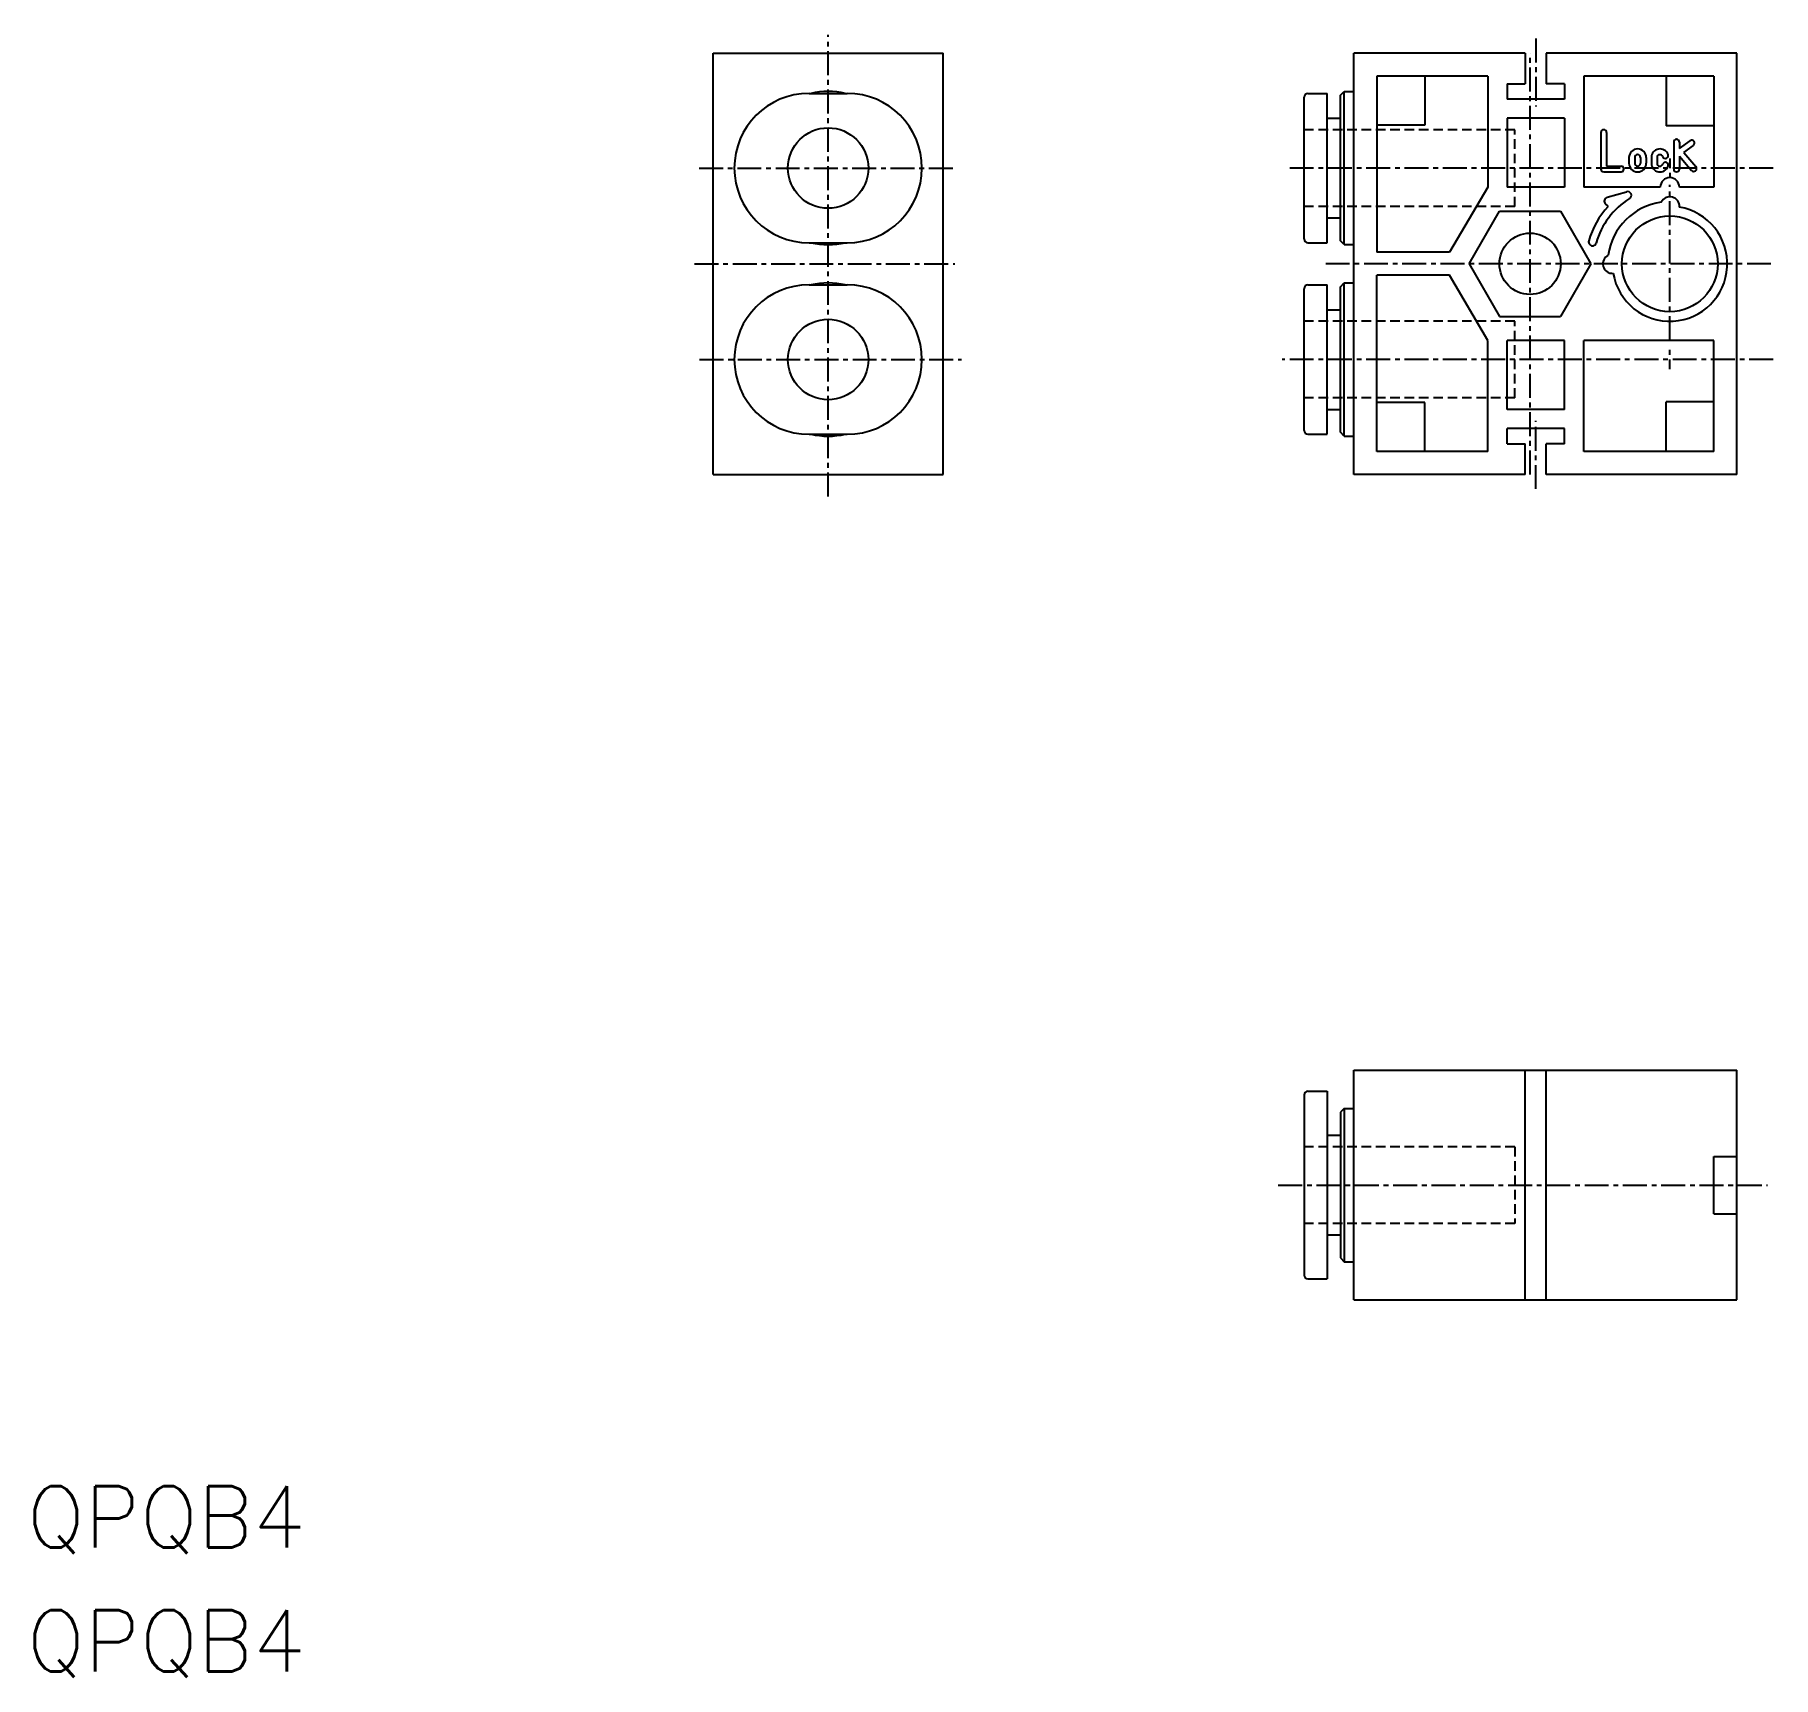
# Model space of a CAD drawing. Extents: x -3.3 to 87.5, y -20.2 to 65.6.
import ezdxf

# ---------------------------------------------------------------- set-up
doc = ezdxf.new("R2010")
doc.units = 0
doc.linetypes.add('CENTER', pattern=[2, 1.25, -0.25, 0.25, -0.25])
doc.linetypes.add('DASHED', pattern=[0.75, 0.5, -0.25])
doc.layers.get('0').update_dxf_attribs({"linetype": 'CONTINUOUS'})
doc.layers.add('CENTER', color=1, linetype='CENTER')
doc.styles.get("Standard").update_dxf_attribs({"font": 'txt.shx'})

msp = doc.modelspace()

# ---------------------------------------------------------------- linework, layer by layer
at = {"color": 7, "linetype": 'CONTINUOUS'}
for p, q in [((32.161, 64.611), (44.161, 64.611)), ((32.161, 42.611), (32.161, 64.611)), ((44.161, 42.611), (44.161, 64.611)), ((65.613, 42.611), (65.613, 64.611)), ((74.563, 64.611), (65.613, 64.611)), ((74.563, 64.611), (74.563, 63.011)), ((85.613, 64.611), (75.663, 64.611)), ((75.663, 64.611), (75.663, 63.011)), ((85.613, 42.611), (85.613, 64.611)), ((72.613, 63.411), (66.813, 63.411)), ((66.813, 63.411), (66.813, 54.211)), ((69.313, 63.411), (69.313, 60.851)), ((72.613, 63.411), (72.613, 57.611)), ((73.613, 63.011), (73.613, 62.211)), ((73.613, 63.011), (74.563, 63.011)), ((76.613, 63.011), (75.663, 63.011)), ((76.613, 63.011), (76.613, 62.211)), ((84.413, 63.411), (77.613, 63.411)), ((77.613, 63.411), (77.613, 57.611)), ((81.913, 63.411), (81.913, 60.811)), ((84.413, 63.411), (84.413, 57.611)), ((37.161, 62.511), (39.161, 62.511)), ((63.013, 54.911), (63.013, 62.311)), ((63.213, 62.511), (64.213, 62.511)), ((64.213, 54.711), (64.213, 62.511)), ((64.913, 62.411), (65.113, 62.611)), ((64.913, 54.811), (64.913, 62.411)), ((65.113, 62.611), (65.613, 62.611)), ((65.113, 54.611), (65.113, 62.611)), ((76.613, 62.211), (73.613, 62.211)), ((64.213, 61.211), (64.913, 61.211)), ((69.313, 60.851), (66.813, 60.851)), ((73.613, 61.211), (73.613, 57.611)), ((76.613, 61.211), (73.613, 61.211)), ((76.613, 61.211), (76.613, 57.611)), ((78.513, 60.461), (78.513, 58.561)), ((78.813, 60.461), (78.813, 58.711)), ((84.413, 60.811), (81.913, 60.811)), ((82.313, 59.961), (82.313, 58.561)), ((82.613, 59.64), (83.168, 60.035)), ((82.613, 59.961), (82.613, 59.64)), ((79.98, 59.161), (79.98, 58.861)), ((80.28, 59.161), (80.28, 58.861)), ((80.58, 59.161), (80.58, 58.861)), ((80.88, 59.161), (80.88, 58.861)), ((81.147, 59.161), (81.147, 58.861)), ((81.447, 59.161), (81.447, 58.861)), ((82.613, 59.232), (82.613, 58.561)), ((82.613, 59.232), (83.249, 58.489)), ((82.838, 59.431), (83.342, 59.791)), ((82.838, 59.431), (83.477, 58.684)), ((78.663, 58.411), (79.563, 58.411)), ((78.813, 58.711), (79.563, 58.711)), ((72.613, 57.611), (70.613, 54.211)), ((76.613, 57.611), (73.613, 57.611)), ((81.613, 57.611), (77.613, 57.611)), ((78.833, 57.084), (79.849, 57.376)), ((84.413, 57.611), (82.613, 57.611)), ((71.638, 53.611), (73.226, 56.361)), ((73.226, 56.361), (76.401, 56.361)), ((76.401, 56.361), (77.989, 53.611)), ((78.895, 56.612), (78.756, 56.742)), ((64.213, 56.011), (64.913, 56.011)), ((37.161, 54.711), (39.161, 54.711)), ((63.213, 54.711), (64.213, 54.711)), ((65.113, 54.611), (64.913, 54.811)), ((65.113, 54.611), (65.613, 54.611)), ((70.613, 54.211), (66.813, 54.211)), ((71.638, 53.611), (73.226, 50.861)), ((77.989, 53.611), (76.401, 50.861)), ((70.613, 53.011), (66.813, 53.011)), ((66.813, 43.811), (66.813, 53.011)), ((72.613, 49.611), (70.613, 53.011)), ((37.161, 52.511), (39.161, 52.511)), ((63.013, 44.911), (63.013, 52.311)), ((63.213, 52.511), (64.213, 52.511)), ((64.213, 44.711), (64.213, 52.511)), ((64.913, 52.411), (65.113, 52.611)), ((64.913, 44.811), (64.913, 52.411)), ((65.113, 44.611), (65.113, 52.611)), ((65.113, 52.611), (65.613, 52.611)), ((64.213, 51.211), (64.913, 51.211)), ((73.226, 50.861), (76.401, 50.861)), ((72.613, 43.811), (72.613, 49.611)), ((76.613, 49.611), (73.613, 49.611)), ((73.613, 46.011), (73.613, 49.611)), ((76.613, 46.011), (76.613, 49.611)), ((77.613, 43.811), (77.613, 49.611)), ((84.413, 49.611), (77.613, 49.611)), ((84.413, 43.811), (84.413, 49.611)), ((69.313, 46.371), (66.813, 46.371)), ((69.313, 43.811), (69.313, 46.371)), ((84.413, 46.411), (81.913, 46.411)), ((81.913, 43.811), (81.913, 46.411)), ((64.213, 46.011), (64.913, 46.011)), ((76.613, 46.011), (73.613, 46.011)), ((37.161, 44.711), (39.161, 44.711)), ((63.213, 44.711), (64.213, 44.711)), ((65.113, 44.611), (64.913, 44.811)), ((65.113, 44.611), (65.613, 44.611)), ((76.613, 45.011), (73.613, 45.011)), ((73.613, 44.211), (73.613, 45.011)), ((76.613, 44.211), (76.613, 45.011)), ((72.613, 43.811), (66.813, 43.811)), ((73.613, 44.211), (74.563, 44.211)), ((74.563, 42.611), (74.563, 44.211)), ((75.663, 42.611), (75.663, 44.211)), ((76.613, 44.211), (75.663, 44.211)), ((84.413, 43.811), (77.613, 43.811)), ((32.161, 42.611), (44.161, 42.611)), ((74.563, 42.611), (65.613, 42.611)), ((85.613, 42.611), (75.663, 42.611)), ((65.613, 11.5), (85.613, 11.5)), ((65.613, -0.5), (65.613, 11.5)), ((74.563, -0.5), (74.563, 11.5)), ((75.663, -0.5), (75.663, 11.5)), ((85.613, -0.5), (85.613, 11.5)), ((63.013, 10.2), (63.013, 0.8)), ((63.213, 10.4), (64.213, 10.4)), ((64.213, 10.4), (64.213, 0.6)), ((65.113, 9.5), (64.913, 9.3)), ((64.913, 9.3), (64.913, 1.7)), ((65.113, 9.5), (65.113, 1.5)), ((65.113, 9.5), (65.613, 9.5)), ((64.213, 8.1), (64.913, 8.1)), ((84.413, 7), (85.613, 7)), ((84.413, 4), (84.413, 7)), ((84.413, 4), (85.613, 4)), ((64.213, 2.9), (64.913, 2.9)), ((64.913, 1.7), (65.113, 1.5)), ((65.113, 1.5), (65.613, 1.5)), ((63.213, 0.6), (64.213, 0.6)), ((65.613, -0.5), (85.613, -0.5))]:
    msp.add_line(p, q, dxfattribs=at)
at = {"color": 3, "linetype": 'DASHED'}
for p, q in [((74.013, 60.611), (63.013, 60.611)), ((74.013, 56.611), (74.013, 60.611)), ((82.113, 59.111), (82.113, 58.111)), ((74.013, 56.611), (63.013, 56.611)), ((74.013, 50.611), (63.013, 50.611)), ((74.013, 46.611), (74.013, 50.611)), ((82.113, 48.111), (82.113, 49.111)), ((74.013, 46.611), (63.013, 46.611)), ((74.013, 7.5), (63.013, 7.5)), ((74.013, 7.5), (74.013, 3.5)), ((74.013, 3.5), (63.013, 3.5))]:
    msp.add_line(p, q, dxfattribs=at)
at = {"color": 7, "linetype": 'CONTINUOUS'}
for centre, radius in [((38.161, 58.611), 2.1), ((82.113, 53.611), 2.5), ((74.813, 53.611), 1.6), ((38.161, 48.611), 2.1)]:
    msp.add_circle(centre, radius, dxfattribs=at)
for centre, radius, start, end in [((37.161, 58.611), 3.9, 90, 270), ((38.161, 58.611), 4, 77.07062, 102.92939), ((39.161, 58.611), 3.9, 270, 90), ((63.213, 62.311), 0.2, 90, 180), ((78.663, 60.461), 0.15, 0, 180), ((82.463, 59.961), 0.15, 0, 180), ((83.255, 59.913), 0.15, 305.46339, 125.46339), ((80.43, 59.161), 0.45, 0, 180), ((80.43, 59.161), 0.15, 0, 180), ((81.597, 59.161), 0.45, 19.52501, 180), ((81.597, 59.161), 0.15, 13.70153, 180), ((81.879, 59.261), 0.151, 205.31938, 19.52506), ((78.663, 58.561), 0.15, 180, 270), ((79.563, 58.561), 0.15, 270, 90), ((80.43, 58.861), 0.45, 180, 0), ((80.43, 58.861), 0.15, 180, 0), ((81.597, 58.861), 0.45, 180, 340.47499), ((81.597, 58.861), 0.15, 180, 346.29847), ((82.113, 57.611), 0.5, 0, 180), ((81.879, 58.761), 0.151, 340.47494, 154.68062), ((82.463, 58.561), 0.15, 180, 0), ((83.363, 58.586), 0.15, 220.55469, 40.55469), ((79.905, 57.183), 0.2, 301.72861, 106.02775), ((82.113, 53.611), 4.4, 137, 164.27136), ((82.113, 53.611), 4, 121.72863, 164.27136), ((78.889, 56.892), 0.2, 106.02775, 228.24563), ((82.113, 53.611), 3.25, 97.95188, 172.04812), ((82.113, 53.611), 3, 189.56039, 80.43961), ((82.113, 56.611), 0.5, 355.2198, 154.05552), ((38.161, 58.611), 4, 257.07061, 282.92938), ((63.213, 54.911), 0.2, 180, 270), ((78.071, 54.75), 0.2, 164.27136, 344.27136), ((79.113, 53.611), 0.5, 115.94448, 274.78023), ((37.161, 48.611), 3.9, 90, 270), ((38.161, 48.611), 4, 77.07062, 102.92939), ((39.161, 48.611), 3.9, 270, 90), ((63.213, 52.311), 0.2, 90, 180), ((38.161, 48.611), 4, 257.07061, 282.92938), ((63.213, 44.911), 0.2, 180, 270), ((63.213, 10.2), 0.2, 90, 180), ((63.213, 0.8), 0.2, 180, 270)]:
    msp.add_arc(centre, radius, start, end, dxfattribs=at)
at = {"layer": 'CENTER', "color": 1, "linetype": 'CENTER'}
for p, q in [((38.161, 41.46), (38.161, 65.571)), ((75.113, 65.372), (75.113, 61.819)), ((74.813, 42.611), (74.813, 64.611)), ((31.421, 58.611), (44.797, 58.611)), ((87.512, 58.611), (62.062, 58.611)), ((82.113, 49.631), (82.113, 57.727)), ((31.181, 53.611), (44.783, 53.611)), ((87.393, 53.611), (63.952, 53.611)), ((31.444, 48.611), (45.13, 48.611)), ((87.512, 48.611), (61.864, 48.611)), ((75.113, 41.851), (75.113, 45.403)), ((61.666, 5.5), (87.206, 5.5))]:
    msp.add_line(p, q, dxfattribs=at)

# ---------------------------------------------------------------- texts
at = {"color": 7, "linetype": 'CONTINUOUS'}
for p in [(-3.68, -13.429), (-3.68, -19.895)]:
    msp.add_text('QPQB4', height=3.2, dxfattribs=at).set_placement(p)

doc.saveas('drawing.dxf')
